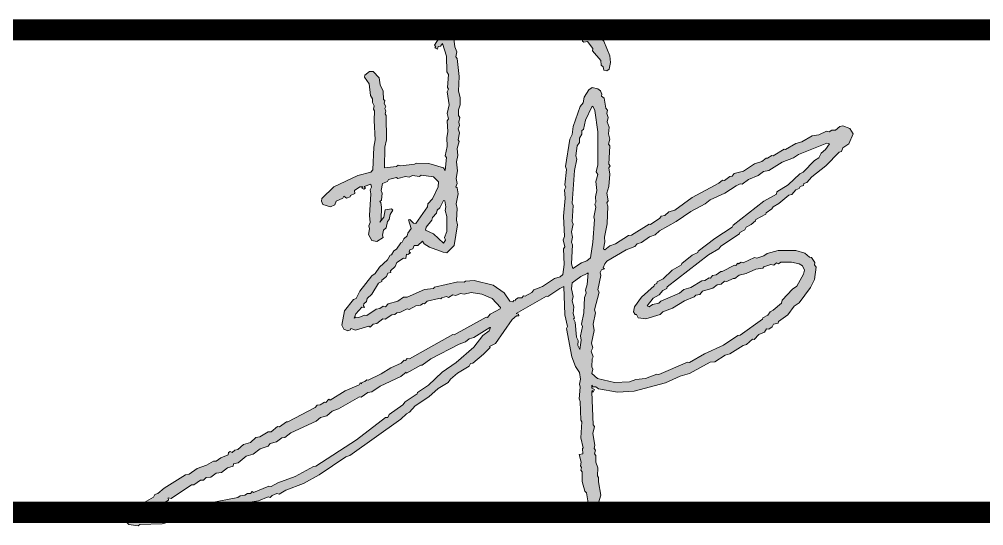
# Model space of a CAD drawing. Extents: x 1725261 to 1937680, y 860327 to 1571294.
# Drawn here: x 1872305 to 1873904, y 1366695 to 1367535 of the extents above; entities that cross this region are included whole.
import ezdxf

# ---------------------------------------------------------------- set-up
doc = ezdxf.new("R2010")
doc.units = 0
doc.header["$LTSCALE"] = 1000
doc.header["$MEASUREMENT"] = 0
doc.layers.add('图框', color=140, linetype='Continuous')
doc.layers.add('签名', color=7, linetype='Continuous', lineweight=18)

msp = doc.modelspace()

# ---------------------------------------------------------------- hatches: boundary and pattern name
at = {"layer": '签名'}
h = msp.add_hatch(color=2, dxfattribs=at)
h.paths.add_polyline_path([(1873029, 1367257.3), (1873031.4, 1367262.9), (1873029.3, 1367270.7), (1873032, 1367283.6), (1873030.2, 1367298.7), (1873032.4, 1367309.3), (1873031, 1367320.6), (1873034.6, 1367332.1), (1873032.7, 1367334.9), (1873035.1, 1367346.7), (1873032.8, 1367353.3), (1873035.2, 1367358.9), (1873033.8, 1367364.1), (1873035.5, 1367372.3), (1873033.6, 1367375.2), (1873033.2, 1367385), (1873036.1, 1367393), (1873036.1, 1367405.3), (1873033.3, 1367415.6), (1873034.6, 1367439.9), (1873031, 1367470), (1873029.2, 1367472.8), (1873030.8, 1367481.1), (1873027.6, 1367489.1), (1873025.3, 1367507.9), (1873022.5, 1367512.2), (1873016.6, 1367513.4), (1873015.7, 1367514.8), (1873011, 1367515.8), (1873006.5, 1367511.8), (1873005.3, 1367505.9), (1873001.3, 1367504.3), (1872993.9, 1367492.3), (1872995.8, 1367489.5), (1872994.2, 1367487.4), (1872998.6, 1367485.2), (1872999.6, 1367489.9), (1873003.4, 1367490.4), (1873006.7, 1367494.6), (1873013.4, 1367473.6), (1873014.2, 1367447.7), (1873017, 1367443.5), (1873015, 1367421.8), (1873016.9, 1367419), (1873014.8, 1367414.5), (1873017.7, 1367393.1), (1873014.8, 1367379), (1873016.7, 1367370.1), (1873014.8, 1367366.8), (1873015.8, 1367348.2), (1873013.9, 1367338.8), (1873014.5, 1367323.9), (1873011.4, 1367308.7), (1873013.3, 1367305.8), (1873011.3, 1367284.2), (1873008.5, 1367288.4), (1872984.3, 1367295.8), (1872963.6, 1367296.4), (1872960.7, 1367294.5), (1872938.1, 1367291.8), (1872933.4, 1367292.8), (1872930.6, 1367290.9), (1872910.6, 1367288.9), (1872911.5, 1367323), (1872913.9, 1367334.8), (1872913.6, 1367375.3), (1872911.7, 1367378.1), (1872912.7, 1367382.8), (1872911.1, 1367386.8), (1872913, 1367390.1), (1872910.4, 1367395.5), (1872911.4, 1367400.2), (1872909.3, 1367401.9), (1872908.4, 1367415.5), (1872903.3, 1367426.4), (1872901.9, 1367437.7), (1872891.8, 1367448.3), (1872885.7, 1367448.4), (1872878.4, 1367442.5), (1872877.7, 1367439), (1872885.1, 1367427.7), (1872887.4, 1367408.8), (1872891.1, 1367403.1), (1872891.1, 1367397), (1872893.7, 1367391.6), (1872892.5, 1367385.7), (1872894.3, 1367382.9), (1872893.6, 1367367.1), (1872895.5, 1367334.9), (1872893.1, 1367323.1), (1872891.5, 1367285.5), (1872888.2, 1367281.3), (1872866.3, 1367275.9), (1872826.9, 1367257.1), (1872807, 1367237.9), (1872806.1, 1367233.2), (1872808.6, 1367227.7), (1872821.3, 1367223.9), (1872828.2, 1367227.4), (1872830.5, 1367233.1), (1872841.4, 1367238.2), (1872843.3, 1367241.5), (1872847.5, 1367238.1), (1872854.1, 1367240.5), (1872854.6, 1367242.8), (1872861.4, 1367246.3), (1872861.2, 1367251.3), (1872869.7, 1367256.9), (1872874.7, 1367257.1), (1872873, 1367255), (1872876.3, 1367253.1), (1872879.1, 1367254.9), (1872877.3, 1367257.8), (1872887.9, 1367261.7), (1872889.2, 1367256.5), (1872887.1, 1367252.1), (1872888.3, 1367245.7), (1872885.7, 1367209.5), (1872887.1, 1367198.2), (1872884.7, 1367192.5), (1872886.1, 1367187.4), (1872884.2, 1367178), (1872889.5, 1367168.3), (1872897.8, 1367166.6), (1872908.8, 1367172.9), (1872907.2, 1367176.9), (1872908.9, 1367185.1), (1872913.4, 1367189.1), (1872915.6, 1367199.7), (1872918.6, 1367202.7), (1872920.3, 1367211), (1872924.4, 1367218.7), (1872922.3, 1367220.4), (1872912.1, 1367218.8), (1872909.7, 1367207), (1872903.1, 1367198.6), (1872905.2, 1367203), (1872905.8, 1367223.7), (1872904.9, 1367231.3), (1872902.8, 1367232.9), (1872905.6, 1367234.8), (1872906.9, 1367246.8), (1872905.2, 1367250.8), (1872907.6, 1367262.6), (1872915.7, 1367265.8), (1872917.6, 1367269.1), (1872930.5, 1367272.6), (1872932.6, 1367270.9), (1872945.6, 1367274.4), (1872951.5, 1367273.2), (1872956.9, 1367275.7), (1872968.9, 1367274.5), (1872971.7, 1367276.4), (1872991.9, 1367273.5), (1873000.1, 1367265.6), (1872999.6, 1367257.2), (1872990.6, 1367237), (1872982.8, 1367228.8), (1872981.8, 1367224.1), (1872962.6, 1367196.2), (1872959.1, 1367196.9), (1872953, 1367203), (1872950.4, 1367202.3), (1872954.8, 1367188), (1872949.6, 1367180.5), (1872948.6, 1367175.8), (1872942.7, 1367170.8), (1872940.3, 1367165.2), (1872937.8, 1367164.5), (1872930.6, 1367153.7), (1872926.4, 1367150.9), (1872922.6, 1367144.4), (1872920, 1367143.7), (1872916, 1367135.9), (1872902.5, 1367124), (1872895.4, 1367113.2), (1872889.7, 1367109.4), (1872869.8, 1367084.1), (1872863.6, 1367071.9), (1872859.6, 1367070.3), (1872844.7, 1367051.3), (1872839.9, 1367027.8), (1872843.4, 1367020.9), (1872850.2, 1367018.3), (1872854.2, 1367020), (1872854.7, 1367022.3), (1872862.7, 1367019.4), (1872884.8, 1367025.9), (1872886.9, 1367024.3), (1872891.7, 1367029.4), (1872898, 1367030.6), (1872908.2, 1367038.3), (1872911.7, 1367037.6), (1872923, 1367045), (1872928, 1367045.2), (1872931.1, 1367048.3), (1872936, 1367048.5), (1872948.3, 1367054.6), (1872951.8, 1367053.8), (1872962.9, 1367060.1), (1872970.4, 1367061), (1872974.7, 1367063.8), (1872977, 1367063.4), (1872981.5, 1367067.3), (1873000.8, 1367072), (1873004.4, 1367071.2), (1873006, 1367073.3), (1873013.8, 1367075.4), (1873017.1, 1367073.5), (1873024.2, 1367078.2), (1873028.9, 1367077.2), (1873036.9, 1367080.5), (1873042.8, 1367079.3), (1873054.3, 1367081.8), (1873072.2, 1367079.4), (1873089.1, 1367072.2), (1873103.1, 1367057.1), (1873102.7, 1367054.7), (1873086.1, 1367045.9), (1873081.4, 1367040.7), (1873079.1, 1367041.2), (1873026.4, 1367011.6), (1873024.1, 1367012.1), (1872952.1, 1366971.7), (1872948.6, 1366972.4), (1872945.5, 1366969.4), (1872943.2, 1366969.9), (1872938.4, 1366964.7), (1872921, 1366957.3), (1872905.4, 1366947), (1872883.7, 1366936.7), (1872881.3, 1366937.2), (1872878.3, 1366934.2), (1872873.1, 1366932.8), (1872872.6, 1366930.4), (1872870.5, 1366932.1), (1872868.6, 1366928.8), (1872845.7, 1366918.8), (1872820.5, 1366903.2), (1872818.3, 1366904.8), (1872813.6, 1366899.7), (1872811.3, 1366900.1), (1872804.2, 1366895.5), (1872799.2, 1366895.3), (1872795.9, 1366891), (1872750.6, 1366867.3), (1872748.3, 1366867.7), (1872736.7, 1366859.1), (1872733.2, 1366859.8), (1872722.8, 1366850.9), (1872717.8, 1366850.7), (1872703.9, 1366842.5), (1872697.5, 1366841.4), (1872688.6, 1366833.4), (1872676.8, 1366829.7), (1872667.8, 1366821.8), (1872662.6, 1366820.4), (1872658.1, 1366816.4), (1872654.8, 1366818.3), (1872652, 1366816.4), (1872651.3, 1366812.9), (1872639.2, 1366808), (1872631.9, 1366802.2), (1872627, 1366802), (1872615.9, 1366795.7), (1872600.1, 1366790.3), (1872587.1, 1366780.7), (1872580.7, 1366779.6), (1872545.6, 1366757.4), (1872535.2, 1366748.5), (1872530, 1366747.1), (1872527.8, 1366742.7), (1872512.5, 1366733.6), (1872508.7, 1366733.1), (1872504.9, 1366726.5), (1872502.6, 1366727), (1872498.8, 1366720.4), (1872484.4, 1366709.9), (1872482.7, 1366701.7), (1872486.7, 1366697.2), (1872502.2, 1366695.2), (1872505, 1366697.1), (1872542, 1366698.1), (1872565.3, 1366704.4), (1872580.1, 1366705), (1872594.8, 1366710.6), (1872599.5, 1366709.6), (1872630.3, 1366716.7), (1872641.4, 1366716.9), (1872649.6, 1366721.4), (1872670.1, 1366725.7), (1872691.6, 1366734.8), (1872701.7, 1366736.4), (1872717.8, 1366742.9), (1872721.3, 1366742.2), (1872724.4, 1366745.2), (1872732.4, 1366748.5), (1872735.9, 1366747.8), (1872747, 1366754.1), (1872776.2, 1366765.2), (1872802.4, 1366779.5), (1872846.6, 1366809.6), (1872853.2, 1366811.9), (1872937.7, 1366871.8), (1872947, 1366880.9), (1872952.4, 1366883.4), (1872961.8, 1366893.8), (1872984.5, 1366908.7), (1872999.6, 1366922.8), (1873016.4, 1366932.8), (1873020, 1366938.2), (1873031.8, 1366948), (1873051.4, 1366959.9), (1873053.5, 1366964.4), (1873057.3, 1366964.8), (1873075, 1366979.6), (1873085.9, 1366990.8), (1873084.9, 1366992.2), (1873094.6, 1366997.6), (1873122.3, 1367037.2), (1873129.7, 1367043.1), (1873133.4, 1367043.5), (1873132.7, 1367046.1), (1873129.2, 1367046.9), (1873179.3, 1367075.8), (1873181.6, 1367075.3), (1873201.4, 1367088.4), (1873208.3, 1367091.9), (1873209.7, 1367045), (1873214.3, 1367025.7), (1873212.4, 1367022.4), (1873221.1, 1366975.3), (1873227.6, 1366959.3), (1873234.2, 1366949.4), (1873235.5, 1366938.1), (1873233.8, 1366929.8), (1873235.2, 1366924.7), (1873233.7, 1366905.4), (1873235.4, 1366901.4), (1873236.4, 1366870.5), (1873238.2, 1366867.7), (1873236.5, 1366841.1), (1873240.4, 1366824.4), (1873239, 1366823.4), (1873239.6, 1366814.7), (1873233.3, 1366813.6), (1873236.7, 1366800.6), (1873235.5, 1366794.8), (1873237.4, 1366791.9), (1873236.4, 1366787.2), (1873238.3, 1366784.4), (1873238.7, 1366768.4), (1873242.9, 1366752.8), (1873245.9, 1366749.8), (1873248.7, 1366733.3), (1873258.3, 1366726.4), (1873265.8, 1366733.4), (1873269.7, 1366746.1), (1873265.5, 1366767.8), (1873265.8, 1366775.1), (1873263.9, 1366777.9), (1873264.2, 1366791.3), (1873261.2, 1366800.5), (1873261, 1366811.6), (1873259.2, 1366814.4), (1873260.4, 1366820.3), (1873258.5, 1366823.1), (1873259.7, 1366829), (1873256.3, 1366848.1), (1873258.7, 1366859.8), (1873256.8, 1366862.7), (1873254.5, 1366917), (1873255, 1366919.4), (1873256.8, 1366916.6), (1873259, 1366921), (1873254.5, 1366923.2), (1873254.3, 1366928.1), (1873256.2, 1366925.3), (1873261.1, 1366925.5), (1873265.3, 1366922.2), (1873297.3, 1366916.8), (1873324.6, 1366918.6), (1873376.5, 1366932.4), (1873400.8, 1366943.4), (1873416.3, 1366947.6), (1873450.8, 1366966.2), (1873458.3, 1366967.1), (1873475.3, 1366978.3), (1873483.1, 1366980.4), (1873505.5, 1366994.2), (1873510.7, 1366995.6), (1873521.1, 1367004.5), (1873523.4, 1367004), (1873531.2, 1367012.2), (1873540.7, 1367016.4), (1873544.2, 1367021.8), (1873547.8, 1367021), (1873553.4, 1367024.8), (1873555.6, 1367029.2), (1873563.3, 1367031.3), (1873563.8, 1367033.7), (1873579.7, 1367045.1), (1873589.8, 1367059), (1873598.3, 1367064.6), (1873617.1, 1367090.1), (1873623.5, 1367103.5), (1873626.4, 1367123.7), (1873623.6, 1367128), (1873624.3, 1367131.5), (1873618.7, 1367140), (1873615.2, 1367140.7), (1873607.9, 1367147.1), (1873592.9, 1367151.4), (1873563.5, 1367151.3), (1873545.3, 1367146.5), (1873539.7, 1367142.8), (1873527.9, 1367139), (1873524.3, 1367139.8), (1873505.5, 1367131.4), (1873501.9, 1367132.1), (1873497.7, 1367129.3), (1873496.8, 1367130.7), (1873493.4, 1367126.5), (1873491.1, 1367127), (1873470.6, 1367116.5), (1873468.2, 1367117), (1873460.9, 1367111.1), (1873454.5, 1367110), (1873451.2, 1367105.8), (1873448.9, 1367106.2), (1873441.8, 1367101.6), (1873436.8, 1367101.4), (1873418.7, 1367090.4), (1873406.9, 1367086.7), (1873399.6, 1367080.8), (1873368.7, 1367067.6), (1873365.6, 1367064.5), (1873355.2, 1367061.8), (1873349.6, 1367058), (1873346.3, 1367059.9), (1873356.2, 1367072.6), (1873365.9, 1367077.9), (1873372.3, 1367085.2), (1873379.1, 1367088.7), (1873379.6, 1367091.1), (1873448.1, 1367144.4), (1873464.9, 1367154.4), (1873468.2, 1367158.6), (1873499.3, 1367179.2), (1873499.8, 1367181.5), (1873508.1, 1367186), (1873510.2, 1367190.4), (1873518.5, 1367194.9), (1873525.8, 1367200.7), (1873526.3, 1367203.1), (1873542.8, 1367211.9), (1873543.3, 1367214.3), (1873553.2, 1367220.8), (1873555.1, 1367224.1), (1873564.8, 1367229.5), (1873581.1, 1367243.3), (1873586.3, 1367244.7), (1873592.7, 1367251.9), (1873598.1, 1367254.5), (1873600, 1367257.8), (1873605.2, 1367259.2), (1873605.9, 1367262.7), (1873611.1, 1367264.1), (1873619.1, 1367273.5), (1873642.5, 1367291.9), (1873664.3, 1367314.4), (1873668.3, 1367316), (1873670.7, 1367321.7), (1873680.6, 1367328.2), (1873687.7, 1367345.1), (1873682.1, 1367353.6), (1873670.8, 1367358.4), (1873665.7, 1367357), (1873658.3, 1367351.2), (1873652.2, 1367351.2), (1873648, 1367348.4), (1873643.3, 1367349.4), (1873631, 1367343.3), (1873619.7, 1367341.9), (1873602.9, 1367331.9), (1873592.6, 1367329.1), (1873575.8, 1367319.1), (1873573.5, 1367319.6), (1873555.3, 1367308.6), (1873552.9, 1367309.1), (1873545.9, 1367304.4), (1873543.5, 1367304.9), (1873536.2, 1367299), (1873524.4, 1367295.3), (1873506, 1367283.2), (1873490.4, 1367279), (1873487.1, 1367274.8), (1873483.3, 1367274.4), (1873474.6, 1367267.6), (1873471.1, 1367268.3), (1873465.2, 1367263.4), (1873421, 1367239.4), (1873392.2, 1367218.3), (1873381.9, 1367215.5), (1873375.7, 1367209.5), (1873369.3, 1367208.3), (1873367.4, 1367205), (1873351.9, 1367194.7), (1873349.5, 1367195.2), (1873320, 1367176.8), (1873315.1, 1367176.6), (1873293.8, 1367162.5), (1873284.6, 1367159.5), (1873275.9, 1367152.7), (1873273.8, 1367154.4), (1873276.2, 1367166.2), (1873275.3, 1367173.7), (1873279.9, 1367196), (1873280.9, 1367225.2), (1873279.6, 1367230.4), (1873281.5, 1367233.7), (1873279.2, 1367246.4), (1873282.7, 1367257.9), (1873284.5, 1367278.4), (1873282.9, 1367288.5), (1873284.8, 1367291.8), (1873282.9, 1367294.6), (1873284.3, 1367325), (1873282.4, 1367327.8), (1873284.1, 1367336), (1873282.2, 1367345), (1873283.2, 1367355.8), (1873280.2, 1367365), (1873281.7, 1367372.1), (1873279.3, 1367378.7), (1873280.5, 1367384.5), (1873277.5, 1367387.6), (1873274.8, 1367404.1), (1873270.5, 1367407.4), (1873271.3, 1367410.9), (1873268.7, 1367416.4), (1873264.5, 1367419.7), (1873255.1, 1367421.6), (1873249.4, 1367417.9), (1873242, 1367405.9), (1873240.1, 1367396.5), (1873235.1, 1367390.2), (1873223.5, 1367357), (1873222, 1367343.9), (1873217.9, 1367336.1), (1873211.1, 1367291), (1873212.5, 1367285.8), (1873209.8, 1367260.6), (1873211.4, 1367256.6), (1873209.3, 1367252.2), (1873210.2, 1367238.5), (1873207.7, 1367208.4), (1873209.4, 1367175), (1873207, 1367169.3), (1873209.5, 1367157.8), (1873207.6, 1367154.5), (1873208.5, 1367128.6), (1873206.3, 1367111.9), (1873201.8, 1367107.9), (1873192.6, 1367104.9), (1873172.7, 1367091.8), (1873158.1, 1367086.3), (1873154.8, 1367082), (1873143.7, 1367075.7), (1873141.4, 1367076.2), (1873138.3, 1367073.2), (1873132.2, 1367073.2), (1873127.9, 1367070.4), (1873127.4, 1367068), (1873125.1, 1367068.5), (1873123.4, 1367066.4), (1873118.7, 1367067.4), (1873109.4, 1367081.5), (1873091.1, 1367093.9), (1873059.6, 1367101.6), (1873044.8, 1367100.9), (1873043.1, 1367098.8), (1873032.3, 1367099.8), (1872993.6, 1367090.6), (1872992, 1367088.5), (1872976.9, 1367086.7), (1872948.6, 1367074.1), (1872942.5, 1367074.1), (1872932.6, 1367067.6), (1872917, 1367063.4), (1872912.3, 1367058.3), (1872908.8, 1367059), (1872903.1, 1367055.3), (1872896.7, 1367054.1), (1872881.2, 1367043.8), (1872877.6, 1367044.6), (1872868.2, 1367040.4), (1872863.5, 1367041.3), (1872860.7, 1367039.5), (1872863.3, 1367046.3), (1872873, 1367057.8), (1872877.7, 1367056.8), (1872875.8, 1367059.6), (1872876.5, 1367063.1), (1872881, 1367067.1), (1872882, 1367071.8), (1872889.6, 1367078.9), (1872900.7, 1367097.4), (1872906.1, 1367100), (1872906.6, 1367102.3), (1872913.9, 1367108.2), (1872916.3, 1367113.8), (1872921.5, 1367115.2), (1872920.8, 1367117.8), (1872928.4, 1367124.8), (1872931, 1367131.6), (1872942.3, 1367139.1), (1872945.9, 1367138.4), (1872947.3, 1367145.4), (1872949.7, 1367144.9), (1872953.9, 1367147.7), (1872951.8, 1367149.4), (1872952.5, 1367152.9), (1872957.7, 1367154.3), (1872960.1, 1367159.9), (1872966.2, 1367159.9), (1872973.8, 1367166.9), (1872976.6, 1367162.7), (1872985.3, 1367157.2), (1873008, 1367148.9), (1873013.9, 1367147.7), (1873026.2, 1367159.8), (1873032, 1367194.2), (1873030, 1367202), (1873031.5, 1367221.2), (1873029.4, 1367229), (1873032.8, 1367245.5), (1873031.2, 1367255.6)])
h.paths.add_polyline_path([(1873010.8, 1367234.1), (1873012.4, 1367223.9), (1873011.2, 1367218.1), (1873014, 1367207.7), (1873013.9, 1367183.2), (1873010.5, 1367172.9), (1873012.1, 1367168.9), (1873008.6, 1367163.5), (1872992.2, 1367179.1), (1872978.8, 1367185.5), (1872979.8, 1367190.2), (1872989.5, 1367201.7), (1872990.4, 1367206.4), (1872996.8, 1367213.7), (1872997.8, 1367218.4), (1873002.3, 1367222.3), (1873008.5, 1367234.5)], flags=16)
h.paths.add_polyline_path([(1873225.7, 1367284.3), (1873229.5, 1367303.1), (1873228.2, 1367308.3), (1873230.4, 1367325), (1873233.9, 1367330.4), (1873234.2, 1367337.7), (1873238, 1367344.3), (1873238, 1367350.4), (1873240.8, 1367352.3), (1873244, 1367367.5), (1873255.6, 1367391.8), (1873259.6, 1367383.9), (1873264.6, 1367348.6), (1873264.3, 1367293.5), (1873261.9, 1367281.8), (1873264.7, 1367277.5), (1873261.1, 1367266), (1873262.9, 1367250.9), (1873260.8, 1367240.4), (1873261.4, 1367231.7), (1873259.5, 1367228.4), (1873260.9, 1367223.2), (1873257.6, 1367206.7), (1873259.2, 1367202.7), (1873256.4, 1367165.3), (1873252.3, 1367139.2), (1873246.4, 1367134.3), (1873237.2, 1367131.3), (1873223, 1367121.9), (1873220.9, 1367129.7), (1873222.5, 1367161.2), (1873220.9, 1367165.3), (1873222.6, 1367173.5), (1873220.7, 1367182.4), (1873223.4, 1367195.4), (1873221.7, 1367199.4), (1873223.5, 1367226), (1873221.9, 1367230)], flags=16)
h.paths.add_polyline_path([(1873085.3, 1367024), (1873086.5, 1367023.8), (1873084.1, 1367018.1), (1873074, 1367010.4), (1873059, 1366991.4), (1873029.3, 1366965.7), (1873006.4, 1366949.6), (1872983.7, 1366928.5), (1872965.3, 1366916.3), (1872964.8, 1366914), (1872944.9, 1366900.9), (1872941.4, 1366895.5), (1872918.5, 1366879.4), (1872916.3, 1366874.9), (1872912.6, 1366874.5), (1872864.6, 1366837.7), (1872796.9, 1366794.1), (1872793.1, 1366793.6), (1872762.6, 1366776.6), (1872733.7, 1366766.6), (1872722.6, 1366760.3), (1872719, 1366761), (1872693.6, 1366750.3), (1872691.5, 1366752), (1872688.4, 1366748.9), (1872683.4, 1366748.7), (1872679.2, 1366745.9), (1872671.7, 1366745), (1872667.4, 1366742.2), (1872621.5, 1366733.3), (1872599.3, 1366726.8), (1872595.8, 1366727.5), (1872586.6, 1366724.5), (1872585.7, 1366725.9), (1872580, 1366722.2), (1872570.3, 1366722.9), (1872562.6, 1366720.8), (1872559.5, 1366717.8), (1872554.8, 1366718.8), (1872540.7, 1366715.5), (1872526.1, 1366716.1), (1872527.3, 1366722), (1872552.5, 1366737.6), (1872552.1, 1366741.4), (1872556.8, 1366740.4), (1872590.8, 1366762.8), (1872594.5, 1366763.3), (1872605.9, 1366770.8), (1872610.8, 1366771), (1872615.3, 1366775), (1872622.9, 1366775.9), (1872631.6, 1366782.6), (1872640.3, 1366783.3), (1872650.5, 1366791), (1872659.7, 1366794), (1872660.4, 1366797.6), (1872668.2, 1366799.6), (1872681.4, 1366810.4), (1872693.2, 1366814.1), (1872704.7, 1366822.8), (1872717.9, 1366827.4), (1872721.3, 1366831.6), (1872731.6, 1366834.4), (1872740.4, 1366841.2), (1872745.3, 1366841.4), (1872755.5, 1366849.1), (1872797.5, 1366868.7), (1872804.8, 1366874.5), (1872815.1, 1366877.3), (1872824.1, 1366885.2), (1872834.7, 1366889.2), (1872869.4, 1366909), (1872871.8, 1366908.6), (1872883.1, 1366916), (1872889.5, 1366917.2), (1872903.6, 1366926.5), (1872937.6, 1366942.8), (1872946.4, 1366949.6), (1872947.3, 1366948.2), (1872970.9, 1366961.7), (1872973.2, 1366961.2), (1872987.6, 1366971.8), (1873034.4, 1366996.5), (1873045, 1367000.4), (1873050.9, 1367005.3), (1873058.7, 1367007.4)], flags=16)
h.paths.add_polyline_path([(1873221.7, 1367097.7), (1873236.1, 1367108.2), (1873247, 1367113.4), (1873248.4, 1367114.3), (1873246.9, 1367095), (1873243.8, 1367085.8), (1873245.2, 1367080.6), (1873242.5, 1367073.8), (1873241, 1367048.4), (1873237.2, 1367029.6), (1873238.8, 1367025.6), (1873235.6, 1367010.3), (1873236.6, 1367002.8), (1873234.6, 1366987.3), (1873231.1, 1366994.1), (1873231.6, 1367002.6), (1873229, 1367008), (1873226.8, 1367033), (1873224.3, 1367038.4), (1873225.7, 1367039.3), (1873223.6, 1367047.1), (1873224.6, 1367057.9), (1873221.8, 1367068.3), (1873223.3, 1367075.3), (1873221, 1367088.1)], flags=16)
h.paths.add_polyline_path([(1873270.3, 1367119.6), (1873275.5, 1367121), (1873273.4, 1367122.6), (1873276, 1367129.4), (1873279.3, 1367133.7), (1873311.4, 1367152.8), (1873326, 1367158.4), (1873329.4, 1367162.6), (1873337.1, 1367164.7), (1873350.1, 1367174.3), (1873359.3, 1367177.3), (1873366.9, 1367184.3), (1873394.5, 1367199.5), (1873418.8, 1367216.5), (1873442.2, 1367228.9), (1873450.9, 1367235.7), (1873475.2, 1367246.6), (1873493.6, 1367258.8), (1873500.5, 1367262.3), (1873504, 1367261.5), (1873514.1, 1367269.3), (1873530.2, 1367275.8), (1873538.9, 1367282.6), (1873547.9, 1367284.4), (1873570.3, 1367298.2), (1873588.9, 1367305.4), (1873597.4, 1367311), (1873644.1, 1367329.6), (1873648.8, 1367328.6), (1873641.9, 1367319), (1873634.6, 1367313.2), (1873630.6, 1367305.4), (1873623.5, 1367300.7), (1873604.8, 1367281.3), (1873599.4, 1367278.7), (1873579.8, 1367260.7), (1873561.3, 1367248.6), (1873560.6, 1367245), (1873539.9, 1367233.4), (1873488.8, 1367193.6), (1873486.9, 1367190.3), (1873458.6, 1367171.6), (1873431, 1367150.3), (1873430.5, 1367148), (1873421, 1367143.8), (1873403.6, 1367130.2), (1873403.1, 1367127.9), (1873387.7, 1367118.8), (1873372.6, 1367104.7), (1873362.9, 1367099.4), (1873362.5, 1367097), (1873358.4, 1367095.4), (1873358, 1367093), (1873336.9, 1367074.1), (1873325.1, 1367058.1), (1873323.4, 1367049.9), (1873326.2, 1367045.7), (1873328.5, 1367045.2), (1873331.1, 1367039.8), (1873344.3, 1367038.3), (1873367.8, 1367045.7), (1873372.3, 1367049.7), (1873388.4, 1367056.2), (1873408, 1367068.1), (1873424, 1367074.6), (1873427.1, 1367077.6), (1873433.4, 1367078.8), (1873438.2, 1367083.9), (1873455.1, 1367089), (1873462.5, 1367094.9), (1873468.8, 1367096), (1873474.7, 1367100.9), (1873478.3, 1367100.2), (1873489.1, 1367105.3), (1873491.5, 1367104.9), (1873498.8, 1367110.7), (1873510.3, 1367113.2), (1873526.6, 1367120.9), (1873537.9, 1367122.3), (1873539.6, 1367124.4), (1873551.3, 1367128.1), (1873556, 1367127.1), (1873560.5, 1367131.1), (1873563.8, 1367129.2), (1873568.1, 1367132), (1873585.3, 1367132.2), (1873598.2, 1367129.5), (1873603.6, 1367126), (1873607.1, 1367119.1), (1873605.6, 1367112.1), (1873594.2, 1367092.4), (1873587.2, 1367087.7), (1873569.9, 1367069.2), (1873568.9, 1367064.5), (1873555.4, 1367052.5), (1873550, 1367050), (1873546.5, 1367044.6), (1873538.2, 1367040.2), (1873537.7, 1367037.8), (1873500.4, 1367011.2), (1873496.6, 1367010.7), (1873472.6, 1366994.8), (1873441.4, 1366980.4), (1873416.4, 1366965.9), (1873412.9, 1366966.6), (1873365.7, 1366945.7), (1873362.2, 1366946.4), (1873343.6, 1366939.2), (1873327.3, 1366937.6), (1873316.7, 1366933.7), (1873292, 1366932.6), (1873264, 1366939.6), (1873254.6, 1366947.6), (1873256.1, 1366954.7), (1873254.5, 1366958.7), (1873254.8, 1366972.1), (1873256.7, 1366975.4), (1873253.6, 1366984.6), (1873256, 1366990.2), (1873253.9, 1366998), (1873258.3, 1367019.2), (1873256.7, 1367029.3), (1873260.5, 1367048.1), (1873259.2, 1367053.3), (1873266.4, 1367082.4), (1873264.7, 1367086.4), (1873269.6, 1367109.9), (1873268.2, 1367115.1)], flags=16)
msp.add_hatch(color=2, dxfattribs=at).paths.add_polyline_path([(1873251.7, 1367512.9), (1873247.5, 1367510.1), (1873246.8, 1367506.6), (1873240.2, 1367504.3), (1873239, 1367498.4), (1873241.1, 1367496.8), (1873247.4, 1367497.9), (1873256.1, 1367486.3), (1873255.4, 1367482.8), (1873269.2, 1367466.5), (1873270.1, 1367459), (1873273.1, 1367455.9), (1873274.5, 1367450.7), (1873279.2, 1367449.7), (1873283.5, 1367452.5), (1873285.6, 1367463.1), (1873284.3, 1367474.4), (1873274.5, 1367498.5), (1873263.5, 1367510.5)])

# ---------------------------------------------------------------- linework, layer by layer
at = {"layer": '图框', "const_width": 35}
for points in [[(1867441.1, 1367517.4), (1874441.1, 1367517.4)], [(1867441.1, 1366717.4), (1874441.1, 1366717.4)]]:
    msp.add_lwpolyline(points, dxfattribs=at)
at = {"layer": '签名', "color": 2, "elevation": 12019200}
for points in [[(1873016.6, 1367513.4), (1873015.7, 1367514.8), (1873011, 1367515.8), (1873006.5, 1367511.8), (1873005.3, 1367505.9), (1873001.3, 1367504.3), (1872993.9, 1367492.3), (1872995.8, 1367489.5), (1872994.2, 1367487.4), (1872998.6, 1367485.2), (1872999.6, 1367489.9), (1873003.4, 1367490.4), (1873006.7, 1367494.6), (1873013.4, 1367473.6), (1873014.2, 1367447.7), (1873017, 1367443.5), (1873015, 1367421.8), (1873016.9, 1367419), (1873014.8, 1367414.5), (1873017.7, 1367393.1), (1873014.8, 1367379), (1873016.7, 1367370.1), (1873014.8, 1367366.8), (1873015.8, 1367348.2), (1873013.9, 1367338.8), (1873014.5, 1367323.9), (1873011.4, 1367308.7), (1873013.3, 1367305.8), (1873011.3, 1367284.2), (1873008.5, 1367288.4), (1872984.3, 1367295.8), (1872963.6, 1367296.4), (1872960.7, 1367294.5), (1872938.1, 1367291.8), (1872933.4, 1367292.8), (1872930.6, 1367290.9), (1872910.6, 1367288.9), (1872911.5, 1367323), (1872913.9, 1367334.8), (1872913.6, 1367375.3), (1872911.7, 1367378.1), (1872912.7, 1367382.8), (1872911.1, 1367386.8), (1872913, 1367390.1), (1872910.4, 1367395.5), (1872911.4, 1367400.2), (1872909.3, 1367401.9), (1872908.4, 1367415.5), (1872903.3, 1367426.4), (1872901.9, 1367437.7), (1872891.8, 1367448.3), (1872885.7, 1367448.4), (1872878.4, 1367442.5), (1872877.7, 1367439), (1872885.1, 1367427.7), (1872887.4, 1367408.8), (1872891.1, 1367403.1), (1872891.1, 1367397), (1872893.7, 1367391.6), (1872892.5, 1367385.7), (1872894.3, 1367382.9), (1872893.6, 1367367.1), (1872895.5, 1367334.9), (1872893.1, 1367323.1), (1872891.5, 1367285.5), (1872888.2, 1367281.3), (1872866.3, 1367275.9), (1872826.9, 1367257.1), (1872807, 1367237.9), (1872806.1, 1367233.2), (1872808.6, 1367227.7), (1872821.3, 1367223.9), (1872828.2, 1367227.4), (1872830.5, 1367233.1), (1872841.4, 1367238.2), (1872843.3, 1367241.5), (1872847.5, 1367238.1), (1872854.1, 1367240.5), (1872854.6, 1367242.8), (1872861.4, 1367246.3), (1872861.2, 1367251.3), (1872869.7, 1367256.9), (1872874.7, 1367257.1), (1872873, 1367255), (1872876.3, 1367253.1), (1872879.1, 1367254.9), (1872877.3, 1367257.8), (1872887.9, 1367261.7), (1872889.2, 1367256.5), (1872887.1, 1367252.1), (1872888.3, 1367245.7), (1872885.7, 1367209.5), (1872887.1, 1367198.2), (1872884.7, 1367192.5), (1872886.1, 1367187.4), (1872884.2, 1367178), (1872889.5, 1367168.3), (1872897.8, 1367166.6), (1872908.8, 1367172.9), (1872907.2, 1367176.9), (1872908.9, 1367185.1), (1872913.4, 1367189.1), (1872915.6, 1367199.7), (1872918.6, 1367202.7), (1872920.3, 1367211), (1872924.4, 1367218.7), (1872922.3, 1367220.4), (1872912.1, 1367218.8), (1872909.7, 1367207), (1872903.1, 1367198.6), (1872905.2, 1367203), (1872905.8, 1367223.7), (1872904.9, 1367231.3), (1872902.8, 1367232.9), (1872905.6, 1367234.8), (1872906.9, 1367246.8), (1872905.2, 1367250.8), (1872907.6, 1367262.6), (1872915.7, 1367265.8), (1872917.6, 1367269.1), (1872930.5, 1367272.6), (1872932.6, 1367270.9), (1872945.6, 1367274.4), (1872951.5, 1367273.2), (1872956.9, 1367275.7), (1872968.9, 1367274.5), (1872971.7, 1367276.4), (1872991.9, 1367273.5), (1873000.1, 1367265.6), (1872999.6, 1367257.2), (1872990.6, 1367237), (1872982.8, 1367228.8), (1872981.8, 1367224.1), (1872962.6, 1367196.2), (1872959.1, 1367196.9), (1872953, 1367203), (1872950.4, 1367202.3), (1872954.8, 1367188), (1872949.6, 1367180.5), (1872948.6, 1367175.8), (1872942.7, 1367170.8), (1872940.3, 1367165.2), (1872937.8, 1367164.5), (1872930.6, 1367153.7), (1872926.4, 1367150.9), (1872922.6, 1367144.4), (1872920, 1367143.7), (1872916, 1367135.9), (1872902.5, 1367124), (1872895.4, 1367113.2), (1872889.7, 1367109.4), (1872869.8, 1367084.1), (1872863.6, 1367071.9), (1872859.6, 1367070.3), (1872844.7, 1367051.3), (1872839.9, 1367027.8), (1872843.4, 1367020.9), (1872850.2, 1367018.3), (1872854.2, 1367020), (1872854.7, 1367022.3), (1872862.7, 1367019.4), (1872884.8, 1367025.9), (1872886.9, 1367024.3), (1872891.7, 1367029.4), (1872898, 1367030.6), (1872908.2, 1367038.3), (1872911.7, 1367037.6), (1872923, 1367045), (1872928, 1367045.2), (1872931.1, 1367048.3), (1872936, 1367048.5), (1872948.3, 1367054.6), (1872951.8, 1367053.8), (1872962.9, 1367060.1), (1872970.4, 1367061), (1872974.7, 1367063.8), (1872977, 1367063.4), (1872981.5, 1367067.3), (1873000.8, 1367072), (1873004.4, 1367071.2), (1873006, 1367073.3), (1873013.8, 1367075.4), (1873017.1, 1367073.5), (1873024.2, 1367078.2), (1873028.9, 1367077.2), (1873036.9, 1367080.5), (1873042.8, 1367079.3), (1873054.3, 1367081.8), (1873072.2, 1367079.4), (1873089.1, 1367072.2), (1873103.1, 1367057.1), (1873102.7, 1367054.7), (1873086.1, 1367045.9), (1873081.4, 1367040.7), (1873079.1, 1367041.2), (1873026.4, 1367011.6), (1873024.1, 1367012.1), (1872952.1, 1366971.7), (1872948.6, 1366972.4), (1872945.5, 1366969.4), (1872943.2, 1366969.9), (1872938.4, 1366964.7), (1872921, 1366957.3), (1872905.4, 1366947), (1872883.7, 1366936.7), (1872881.3, 1366937.2), (1872878.3, 1366934.2), (1872873.1, 1366932.8), (1872872.6, 1366930.4), (1872870.5, 1366932.1), (1872868.6, 1366928.8), (1872845.7, 1366918.8), (1872820.5, 1366903.2), (1872818.3, 1366904.8), (1872813.6, 1366899.7), (1872811.3, 1366900.1), (1872804.2, 1366895.5), (1872799.2, 1366895.3), (1872795.9, 1366891), (1872750.6, 1366867.3), (1872748.3, 1366867.7), (1872736.7, 1366859.1), (1872733.2, 1366859.8), (1872722.8, 1366850.9), (1872717.8, 1366850.7), (1872703.9, 1366842.5), (1872697.5, 1366841.4), (1872688.6, 1366833.4), (1872676.8, 1366829.7), (1872667.8, 1366821.8), (1872662.6, 1366820.4), (1872658.1, 1366816.4), (1872654.8, 1366818.3), (1872652, 1366816.4), (1872651.3, 1366812.9), (1872639.2, 1366808), (1872631.9, 1366802.2), (1872627, 1366802), (1872615.9, 1366795.7), (1872600.1, 1366790.3), (1872587.1, 1366780.7), (1872580.7, 1366779.6), (1872545.6, 1366757.4), (1872535.2, 1366748.5), (1872530, 1366747.1), (1872527.8, 1366742.7), (1872512.5, 1366733.6), (1872508.7, 1366733.1), (1872504.9, 1366726.5), (1872502.6, 1366727), (1872498.8, 1366720.4), (1872484.4, 1366709.9), (1872482.7, 1366701.7), (1872486.7, 1366697.2), (1872502.2, 1366695.2), (1872505, 1366697.1), (1872542, 1366698.1), (1872565.3, 1366704.4), (1872580.1, 1366705), (1872594.8, 1366710.6), (1872599.5, 1366709.6), (1872630.3, 1366716.7), (1872641.4, 1366716.9), (1872649.6, 1366721.4), (1872670.1, 1366725.7), (1872691.6, 1366734.8), (1872701.7, 1366736.4), (1872717.8, 1366742.9), (1872721.3, 1366742.2), (1872724.4, 1366745.2), (1872732.4, 1366748.5), (1872735.9, 1366747.8), (1872747, 1366754.1), (1872776.2, 1366765.2), (1872802.4, 1366779.5), (1872846.6, 1366809.6), (1872853.2, 1366811.9), (1872937.7, 1366871.8), (1872947, 1366880.9), (1872952.4, 1366883.4), (1872961.8, 1366893.8), (1872984.5, 1366908.7), (1872999.6, 1366922.8), (1873016.4, 1366932.8), (1873020, 1366938.2), (1873031.8, 1366948), (1873051.4, 1366959.9), (1873053.5, 1366964.4), (1873057.3, 1366964.8), (1873075, 1366979.6), (1873085.9, 1366990.8), (1873084.9, 1366992.2), (1873094.6, 1366997.6), (1873122.3, 1367037.2), (1873129.7, 1367043.1), (1873133.4, 1367043.5), (1873132.7, 1367046.1), (1873129.2, 1367046.9), (1873179.3, 1367075.8), (1873181.6, 1367075.3), (1873201.4, 1367088.4), (1873208.3, 1367091.9), (1873209.7, 1367045), (1873214.3, 1367025.7), (1873212.4, 1367022.4), (1873221.1, 1366975.3), (1873227.6, 1366959.3), (1873234.2, 1366949.4), (1873235.5, 1366938.1), (1873233.8, 1366929.8), (1873235.2, 1366924.7), (1873233.7, 1366905.4), (1873235.4, 1366901.4), (1873236.4, 1366870.5), (1873238.2, 1366867.7), (1873236.5, 1366841.1), (1873240.4, 1366824.4), (1873239, 1366823.4), (1873239.6, 1366814.7), (1873233.3, 1366813.6), (1873236.7, 1366800.6), (1873235.5, 1366794.8), (1873237.4, 1366791.9), (1873236.4, 1366787.2), (1873238.3, 1366784.4), (1873238.7, 1366768.4), (1873242.9, 1366752.8), (1873245.9, 1366749.8), (1873248.7, 1366733.3), (1873258.3, 1366726.4), (1873265.8, 1366733.4), (1873269.7, 1366746.1), (1873265.5, 1366767.8), (1873265.8, 1366775.1), (1873263.9, 1366777.9), (1873264.2, 1366791.3), (1873261.2, 1366800.5), (1873261, 1366811.6), (1873259.2, 1366814.4), (1873260.4, 1366820.3), (1873258.5, 1366823.1), (1873259.7, 1366829), (1873256.3, 1366848.1), (1873258.7, 1366859.8), (1873256.8, 1366862.7), (1873254.5, 1366917), (1873255, 1366919.4), (1873256.8, 1366916.6), (1873259, 1366921), (1873254.5, 1366923.2), (1873254.3, 1366928.1), (1873256.2, 1366925.3), (1873261.1, 1366925.5), (1873265.3, 1366922.2), (1873297.3, 1366916.8), (1873324.6, 1366918.6), (1873376.5, 1366932.4), (1873400.8, 1366943.4), (1873416.3, 1366947.6), (1873450.8, 1366966.2), (1873458.3, 1366967.1), (1873475.3, 1366978.3), (1873483.1, 1366980.4), (1873505.5, 1366994.2), (1873510.7, 1366995.6), (1873521.1, 1367004.5), (1873523.4, 1367004), (1873531.2, 1367012.2), (1873540.7, 1367016.4), (1873544.2, 1367021.8), (1873547.8, 1367021), (1873553.4, 1367024.8), (1873555.6, 1367029.2), (1873563.3, 1367031.3), (1873563.8, 1367033.7), (1873579.7, 1367045.1), (1873589.8, 1367059), (1873598.3, 1367064.6), (1873617.1, 1367090.1), (1873623.5, 1367103.5), (1873626.4, 1367123.7), (1873623.6, 1367128), (1873624.3, 1367131.5), (1873618.7, 1367140), (1873615.2, 1367140.7), (1873607.9, 1367147.1), (1873592.9, 1367151.4), (1873563.5, 1367151.3), (1873545.3, 1367146.5), (1873539.7, 1367142.8), (1873527.9, 1367139), (1873524.3, 1367139.8), (1873505.5, 1367131.4), (1873501.9, 1367132.1), (1873497.7, 1367129.3), (1873496.8, 1367130.7), (1873493.4, 1367126.5), (1873491.1, 1367127), (1873470.6, 1367116.5), (1873468.2, 1367117), (1873460.9, 1367111.1), (1873454.5, 1367110), (1873451.2, 1367105.8), (1873448.9, 1367106.2), (1873441.8, 1367101.6), (1873436.8, 1367101.4), (1873418.7, 1367090.4), (1873406.9, 1367086.7), (1873399.6, 1367080.8), (1873368.7, 1367067.6), (1873365.6, 1367064.5), (1873355.2, 1367061.8), (1873349.6, 1367058), (1873346.3, 1367059.9), (1873356.2, 1367072.6), (1873365.9, 1367077.9), (1873372.3, 1367085.2), (1873379.1, 1367088.7), (1873379.6, 1367091.1), (1873448.1, 1367144.4), (1873464.9, 1367154.4), (1873468.2, 1367158.6), (1873499.3, 1367179.2), (1873499.8, 1367181.5), (1873508.1, 1367186), (1873510.2, 1367190.4), (1873518.5, 1367194.9), (1873525.8, 1367200.7), (1873526.3, 1367203.1), (1873542.8, 1367211.9), (1873543.3, 1367214.3), (1873553.2, 1367220.8), (1873555.1, 1367224.1), (1873564.8, 1367229.5), (1873581.1, 1367243.3), (1873586.3, 1367244.7), (1873592.7, 1367251.9), (1873598.1, 1367254.5), (1873600, 1367257.8), (1873605.2, 1367259.2), (1873605.9, 1367262.7), (1873611.1, 1367264.1), (1873619.1, 1367273.5), (1873642.5, 1367291.9), (1873664.3, 1367314.4), (1873668.3, 1367316), (1873670.7, 1367321.7), (1873680.6, 1367328.2), (1873687.7, 1367345.1), (1873682.1, 1367353.6), (1873670.8, 1367358.4), (1873665.7, 1367357), (1873658.3, 1367351.2), (1873652.2, 1367351.2), (1873648, 1367348.4), (1873643.3, 1367349.4), (1873631, 1367343.3), (1873619.7, 1367341.9), (1873602.9, 1367331.9), (1873592.6, 1367329.1), (1873575.8, 1367319.1), (1873573.5, 1367319.6), (1873555.3, 1367308.6), (1873552.9, 1367309.1), (1873545.9, 1367304.4), (1873543.5, 1367304.9), (1873536.2, 1367299), (1873524.4, 1367295.3), (1873506, 1367283.2), (1873490.4, 1367279), (1873487.1, 1367274.8), (1873483.3, 1367274.4), (1873474.6, 1367267.6), (1873471.1, 1367268.3), (1873465.2, 1367263.4), (1873421, 1367239.4), (1873392.2, 1367218.3), (1873381.9, 1367215.5), (1873375.7, 1367209.5), (1873369.3, 1367208.3), (1873367.4, 1367205), (1873351.9, 1367194.7), (1873349.5, 1367195.2), (1873320, 1367176.8), (1873315.1, 1367176.6), (1873293.8, 1367162.5), (1873284.6, 1367159.5), (1873275.9, 1367152.7), (1873273.8, 1367154.4), (1873276.2, 1367166.2), (1873275.3, 1367173.7), (1873279.9, 1367196), (1873280.9, 1367225.2), (1873279.6, 1367230.4), (1873281.5, 1367233.7), (1873279.2, 1367246.4), (1873282.7, 1367257.9), (1873284.5, 1367278.4), (1873282.9, 1367288.5), (1873284.8, 1367291.8), (1873282.9, 1367294.6), (1873284.3, 1367325), (1873282.4, 1367327.8), (1873284.1, 1367336), (1873282.2, 1367345), (1873283.2, 1367355.8), (1873280.2, 1367365), (1873281.7, 1367372.1), (1873279.3, 1367378.7), (1873280.5, 1367384.5), (1873277.5, 1367387.6), (1873274.8, 1367404.1), (1873270.5, 1367407.4), (1873271.3, 1367410.9), (1873268.7, 1367416.4), (1873264.5, 1367419.7), (1873255.1, 1367421.6), (1873249.4, 1367417.9), (1873242, 1367405.9), (1873240.1, 1367396.5), (1873235.1, 1367390.2), (1873223.5, 1367357), (1873222, 1367343.9), (1873217.9, 1367336.1), (1873211.1, 1367291), (1873212.5, 1367285.8), (1873209.8, 1367260.6), (1873211.4, 1367256.6), (1873209.3, 1367252.2), (1873210.2, 1367238.5), (1873207.7, 1367208.4), (1873209.4, 1367175), (1873207, 1367169.3), (1873209.5, 1367157.8), (1873207.6, 1367154.5), (1873208.5, 1367128.6), (1873206.3, 1367111.9), (1873201.8, 1367107.9), (1873192.6, 1367104.9), (1873172.7, 1367091.8), (1873158.1, 1367086.3), (1873154.8, 1367082), (1873143.7, 1367075.7), (1873141.4, 1367076.2), (1873138.3, 1367073.2), (1873132.2, 1367073.2), (1873127.9, 1367070.4), (1873127.4, 1367068), (1873125.1, 1367068.5), (1873123.4, 1367066.4), (1873118.7, 1367067.4), (1873109.4, 1367081.5), (1873091.1, 1367093.9), (1873059.6, 1367101.6), (1873044.8, 1367100.9), (1873043.1, 1367098.8), (1873032.3, 1367099.8), (1872993.6, 1367090.6), (1872992, 1367088.5), (1872976.9, 1367086.7), (1872948.6, 1367074.1), (1872942.5, 1367074.1), (1872932.6, 1367067.6), (1872917, 1367063.4), (1872912.3, 1367058.3), (1872908.8, 1367059), (1872903.1, 1367055.3), (1872896.7, 1367054.1), (1872881.2, 1367043.8), (1872877.6, 1367044.6), (1872868.2, 1367040.4), (1872863.5, 1367041.3), (1872860.7, 1367039.5), (1872863.3, 1367046.3), (1872873, 1367057.8), (1872877.7, 1367056.8), (1872875.8, 1367059.6), (1872876.5, 1367063.1), (1872881, 1367067.1), (1872882, 1367071.8), (1872889.6, 1367078.9), (1872900.7, 1367097.4), (1872906.1, 1367100), (1872906.6, 1367102.3), (1872913.9, 1367108.2), (1872916.3, 1367113.8), (1872921.5, 1367115.2), (1872920.8, 1367117.8), (1872928.4, 1367124.8), (1872931, 1367131.6), (1872942.3, 1367139.1), (1872945.9, 1367138.4), (1872947.3, 1367145.4), (1872949.7, 1367144.9), (1872953.9, 1367147.7), (1872951.8, 1367149.4), (1872952.5, 1367152.9), (1872957.7, 1367154.3), (1872960.1, 1367159.9), (1872966.2, 1367159.9), (1872973.8, 1367166.9), (1872976.6, 1367162.7), (1872985.3, 1367157.2), (1873008, 1367148.9), (1873013.9, 1367147.7), (1873026.2, 1367159.8), (1873032, 1367194.2), (1873030, 1367202), (1873031.5, 1367221.2), (1873029.4, 1367229), (1873032.8, 1367245.5), (1873031.2, 1367255.6), (1873029, 1367257.3), (1873031.4, 1367262.9), (1873029.3, 1367270.7), (1873032, 1367283.6), (1873030.2, 1367298.7), (1873032.4, 1367309.3), (1873031, 1367320.6), (1873034.6, 1367332.1), (1873032.7, 1367334.9), (1873035.1, 1367346.7), (1873032.8, 1367353.3), (1873035.2, 1367358.9), (1873033.8, 1367364.1), (1873035.5, 1367372.3), (1873033.6, 1367375.2), (1873033.2, 1367385), (1873036.1, 1367393), (1873036.1, 1367405.3), (1873033.3, 1367415.6), (1873034.6, 1367439.9), (1873031, 1367470), (1873029.2, 1367472.8), (1873030.8, 1367481.1), (1873027.6, 1367489.1), (1873025.3, 1367507.9), (1873022.5, 1367512.2), (1873016.6, 1367513.4)], [(1873254.1, 1367512.5), (1873253.2, 1367513.9), (1873247.5, 1367510.1), (1873246.8, 1367506.6), (1873240.2, 1367504.3), (1873239, 1367498.4), (1873241.1, 1367496.8), (1873247.4, 1367497.9), (1873256.1, 1367486.3), (1873255.4, 1367482.8), (1873269.2, 1367466.5), (1873270.1, 1367459), (1873273.1, 1367455.9), (1873274.5, 1367450.7), (1873279.2, 1367449.7), (1873283.5, 1367452.5), (1873285.6, 1367463.1), (1873284.3, 1367474.4), (1873274.5, 1367498.5), (1873263.5, 1367510.5), (1873254.1, 1367512.5)], [(1873254.7, 1367389.8), (1873256.1, 1367390.8), (1873259.6, 1367383.9), (1873264.6, 1367348.6), (1873264.3, 1367293.5), (1873261.9, 1367281.8), (1873264.7, 1367277.5), (1873261.1, 1367266), (1873262.9, 1367250.9), (1873260.8, 1367240.4), (1873261.4, 1367231.7), (1873259.5, 1367228.4), (1873260.9, 1367223.2), (1873257.6, 1367206.7), (1873259.2, 1367202.7), (1873256.4, 1367165.3), (1873252.3, 1367139.2), (1873246.4, 1367134.3), (1873237.2, 1367131.3), (1873223, 1367121.9), (1873220.9, 1367129.7), (1873222.5, 1367161.2), (1873220.9, 1367165.3), (1873222.6, 1367173.5), (1873220.7, 1367182.4), (1873223.4, 1367195.4), (1873221.7, 1367199.4), (1873223.5, 1367226), (1873221.9, 1367230), (1873225.7, 1367284.3), (1873229.5, 1367303.1), (1873228.2, 1367308.3), (1873230.4, 1367325), (1873233.9, 1367330.4), (1873234.2, 1367337.7), (1873238, 1367344.3), (1873238, 1367350.4), (1873240.8, 1367352.3), (1873244, 1367367.5), (1873254.7, 1367389.8)], [(1873644.1, 1367329.6), (1873648.8, 1367328.6), (1873641.9, 1367319), (1873634.6, 1367313.2), (1873630.6, 1367305.4), (1873623.5, 1367300.7), (1873604.8, 1367281.3), (1873599.4, 1367278.7), (1873579.8, 1367260.7), (1873561.3, 1367248.6), (1873560.6, 1367245), (1873539.9, 1367233.4), (1873488.8, 1367193.6), (1873486.9, 1367190.3), (1873458.6, 1367171.6), (1873431, 1367150.3), (1873430.5, 1367148), (1873421, 1367143.8), (1873403.6, 1367130.2), (1873403.1, 1367127.9), (1873387.7, 1367118.8), (1873372.6, 1367104.7), (1873362.9, 1367099.4), (1873362.5, 1367097), (1873358.4, 1367095.4), (1873358, 1367093), (1873336.9, 1367074.1), (1873325.1, 1367058.1), (1873323.4, 1367049.9), (1873326.2, 1367045.7), (1873328.5, 1367045.2), (1873331.1, 1367039.8), (1873344.3, 1367038.3), (1873367.8, 1367045.7), (1873372.3, 1367049.7), (1873388.4, 1367056.2), (1873408, 1367068.1), (1873424, 1367074.6), (1873427.1, 1367077.6), (1873433.4, 1367078.8), (1873438.2, 1367083.9), (1873455.1, 1367089), (1873462.5, 1367094.9), (1873468.8, 1367096), (1873474.7, 1367100.9), (1873478.3, 1367100.2), (1873489.1, 1367105.3), (1873491.5, 1367104.9), (1873498.8, 1367110.7), (1873510.3, 1367113.2), (1873526.6, 1367120.9), (1873537.9, 1367122.3), (1873539.6, 1367124.4), (1873551.3, 1367128.1), (1873556, 1367127.1), (1873560.5, 1367131.1), (1873563.8, 1367129.2), (1873568.1, 1367132), (1873585.3, 1367132.2), (1873598.2, 1367129.5), (1873603.6, 1367126), (1873607.1, 1367119.1), (1873605.6, 1367112.1), (1873594.2, 1367092.4), (1873587.2, 1367087.7), (1873569.9, 1367069.2), (1873568.9, 1367064.5), (1873555.4, 1367052.5), (1873550, 1367050), (1873546.5, 1367044.6), (1873538.2, 1367040.2), (1873537.7, 1367037.8), (1873500.4, 1367011.2), (1873496.6, 1367010.7), (1873472.6, 1366994.8), (1873441.4, 1366980.4), (1873416.4, 1366965.9), (1873412.9, 1366966.6), (1873365.7, 1366945.7), (1873362.2, 1366946.4), (1873343.6, 1366939.2), (1873327.3, 1366937.6), (1873316.7, 1366933.7), (1873292, 1366932.6), (1873264, 1366939.6), (1873254.6, 1366947.6), (1873256.1, 1366954.7), (1873254.5, 1366958.7), (1873254.8, 1366972.1), (1873256.7, 1366975.4), (1873253.6, 1366984.6), (1873256, 1366990.2), (1873253.9, 1366998), (1873258.3, 1367019.2), (1873256.7, 1367029.3), (1873260.5, 1367048.1), (1873259.2, 1367053.3), (1873266.4, 1367082.4), (1873264.7, 1367086.4), (1873269.6, 1367109.9), (1873268.2, 1367115.1), (1873270.3, 1367119.6), (1873275.5, 1367121), (1873273.4, 1367122.6), (1873276, 1367129.4), (1873279.3, 1367133.7), (1873311.4, 1367152.8), (1873326, 1367158.4), (1873329.4, 1367162.6), (1873337.1, 1367164.7), (1873350.1, 1367174.3), (1873359.3, 1367177.3), (1873366.9, 1367184.3), (1873394.5, 1367199.5), (1873418.8, 1367216.5), (1873442.2, 1367228.9), (1873450.9, 1367235.7), (1873475.2, 1367246.6), (1873493.6, 1367258.8), (1873500.5, 1367262.3), (1873504, 1367261.5), (1873514.1, 1367269.3), (1873530.2, 1367275.8), (1873538.9, 1367282.6), (1873547.9, 1367284.4), (1873570.3, 1367298.2), (1873588.9, 1367305.4), (1873597.4, 1367311), (1873644.1, 1367329.6)], [(1873008.5, 1367234.5), (1873010.8, 1367234.1), (1873012.4, 1367223.9), (1873011.2, 1367218.1), (1873014, 1367207.7), (1873013.9, 1367183.2), (1873010.5, 1367172.9), (1873012.1, 1367168.9), (1873008.6, 1367163.5), (1872992.2, 1367179.1), (1872978.8, 1367185.5), (1872979.8, 1367190.2), (1872989.5, 1367201.7), (1872990.4, 1367206.4), (1872996.8, 1367213.7), (1872997.8, 1367218.4), (1873002.3, 1367222.3), (1873008.5, 1367234.5)], [(1873247, 1367113.4), (1873248.4, 1367114.3), (1873246.9, 1367095), (1873243.8, 1367085.8), (1873245.2, 1367080.6), (1873242.5, 1367073.8), (1873241, 1367048.4), (1873237.2, 1367029.6), (1873238.8, 1367025.6), (1873235.6, 1367010.3), (1873236.6, 1367002.8), (1873234.6, 1366987.3), (1873231.1, 1366994.1), (1873231.6, 1367002.6), (1873229, 1367008), (1873226.8, 1367033), (1873224.3, 1367038.4), (1873225.7, 1367039.3), (1873223.6, 1367047.1), (1873224.6, 1367057.9), (1873221.8, 1367068.3), (1873223.3, 1367075.3), (1873221, 1367088.1), (1873221.7, 1367097.7), (1873236.1, 1367108.2), (1873247, 1367113.4)], [(1873085.3, 1367024), (1873086.5, 1367023.8), (1873084.1, 1367018.1), (1873074, 1367010.4), (1873059, 1366991.4), (1873029.3, 1366965.7), (1873006.4, 1366949.6), (1872983.7, 1366928.5), (1872965.3, 1366916.3), (1872964.8, 1366914), (1872944.9, 1366900.9), (1872941.4, 1366895.5), (1872918.5, 1366879.4), (1872916.3, 1366874.9), (1872912.6, 1366874.5), (1872864.6, 1366837.7), (1872796.9, 1366794.1), (1872793.1, 1366793.6), (1872762.6, 1366776.6), (1872733.7, 1366766.6), (1872722.6, 1366760.3), (1872719, 1366761), (1872693.6, 1366750.3), (1872691.5, 1366752), (1872688.4, 1366748.9), (1872683.4, 1366748.7), (1872679.2, 1366745.9), (1872671.7, 1366745), (1872667.4, 1366742.2), (1872621.5, 1366733.3), (1872599.3, 1366726.8), (1872595.8, 1366727.5), (1872586.6, 1366724.5), (1872585.7, 1366725.9), (1872580, 1366722.2), (1872570.3, 1366722.9), (1872562.6, 1366720.8), (1872559.5, 1366717.8), (1872554.8, 1366718.8), (1872540.7, 1366715.5), (1872526.1, 1366716.1), (1872527.3, 1366722), (1872552.5, 1366737.6), (1872552.1, 1366741.4), (1872556.8, 1366740.4), (1872590.8, 1366762.8), (1872594.5, 1366763.3), (1872605.9, 1366770.8), (1872610.8, 1366771), (1872615.3, 1366775), (1872622.9, 1366775.9), (1872631.6, 1366782.6), (1872640.3, 1366783.3), (1872650.5, 1366791), (1872659.7, 1366794), (1872660.4, 1366797.6), (1872668.2, 1366799.6), (1872681.4, 1366810.4), (1872693.2, 1366814.1), (1872704.7, 1366822.8), (1872717.9, 1366827.4), (1872721.3, 1366831.6), (1872731.6, 1366834.4), (1872740.4, 1366841.2), (1872745.3, 1366841.4), (1872755.5, 1366849.1), (1872797.5, 1366868.7), (1872804.8, 1366874.5), (1872815.1, 1366877.3), (1872824.1, 1366885.2), (1872834.7, 1366889.2), (1872869.4, 1366909), (1872871.8, 1366908.6), (1872883.1, 1366916), (1872889.5, 1366917.2), (1872903.6, 1366926.5), (1872937.6, 1366942.8), (1872946.4, 1366949.6), (1872947.3, 1366948.2), (1872970.9, 1366961.7), (1872973.2, 1366961.2), (1872987.6, 1366971.8), (1873034.4, 1366996.5), (1873045, 1367000.4), (1873050.9, 1367005.3), (1873058.7, 1367007.4), (1873085.3, 1367024)]]:
    msp.add_lwpolyline(points, dxfattribs=at)

doc.saveas('drawing.dxf')
